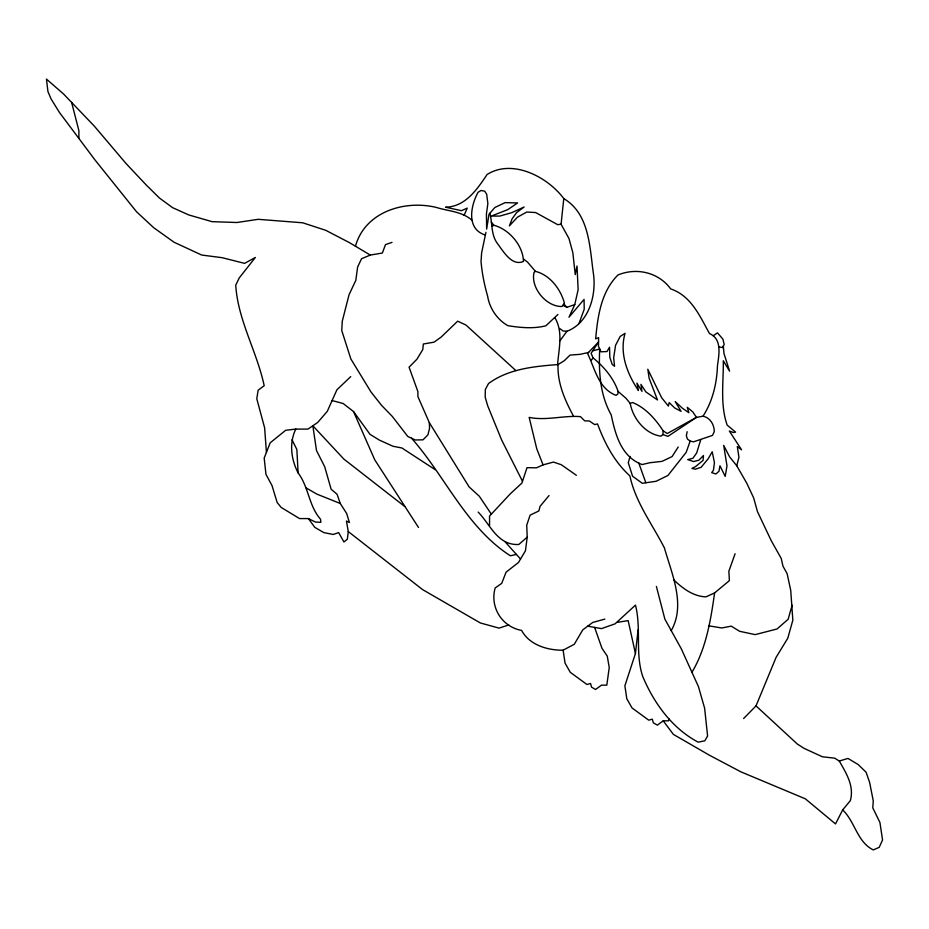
<?xml version="1.0" encoding="UTF-8"?>
<svg xmlns="http://www.w3.org/2000/svg" width="929" height="929" viewBox="0 0 929 929"><rect width="100%" height="100%" fill="white"/><g stroke="black" fill="none" stroke-linecap="round" stroke-linejoin="round"><path stroke-width="1.39" d="M630.199 403.383C632.858 418.364 645.225 433.971 660.879 436.166L662.969 434.54L663.097 430.766C655.526 419.118 645.748 407.936 632.661 402.536L630.199 403.383L625.983 398.262L618.133 391.446C613.663 378.219 603.792 366.514 593.05 357.909L591.123 353.287L598.543 341.965L587.558 353.426C594.874 368.453 598.299 388.577 616.032 395.348L617.878 394.001L618.133 391.446M662.969 434.54L667.928 436.351L696.483 417.365L692.767 411.884L687.263 407.308L688.877 412.731L682.432 408.237L675.186 401.583L681.085 411.338L674.779 408.005L669.147 402.582L668.369 406.078L661.657 397.728L647.792 369.243L649.139 378.277L657.488 399.969L645.852 391.875L640.929 384.385L641.974 391.353L636.911 383.096L638.397 390.494C627.226 373.737 619.295 353.612 625.031 333.325L620.166 336.472L615.59 345.251L613.663 357.77L614.557 366.281L612.188 364.412L609.83 357.421L609.54 347.202L607.02 351.545L600.97 351.801L598.462 346.262L598.613 337.657L595.663 338.853C597.684 316.348 601.133 291.718 617.948 274.996C636.597 267.238 658.603 272.371 670.68 288.884C691.234 295.91 699.792 316.069 709.489 333.569C722.39 339.073 718.907 354.878 717.455 365.782C716.863 383.422 712.613 401.328 702.986 416.215L696.483 417.365L667.231 433.529L663.097 430.766M557.586 364.586C558.747 348.886 563.45 331.978 554.868 317.672M578.988 323.524L584.225 309.229L584.062 299.405L568.978 317.219L574.761 304.607L578.14 289.674L577.014 266.008L575.248 274.636L572.833 252.642L568.978 238.544L561.081 224.226L563.787 198.597C547.762 177.021 512.611 158.418 487.063 174.513C477.227 189.272 465.324 206.842 445.56 207.19L461.469 210.686L467.217 208.131L464.128 215.319M668.857 718.779L668.578 720.823L663.225 720.823L657.349 725.143L653.308 722.808L652.309 719.151L648.744 720.172L632.034 707.956L626.82 698.782L624.88 685.834L635.436 653.517L638.084 629.804M404.696 506.479L343.858 459.077L312.841 425.772L316.499 450.553L324.709 466.753L331.13 489.235L337.064 494.251L340.269 503.483L346.668 513.505L349.409 522.47L346.436 521.018L348.27 531.562L347.353 539.215L343.927 541.99L338.667 532.619L333.186 534.465L323.884 532.619L314.826 527.382L308.44 518.579L299.568 518.579L281.197 507.455L277.167 502.543L272.023 485.612L265.973 474.371L264.184 458.078L270.2 442.819L285.656 430.29L295.782 429.093L307.998 429.093L317.695 422.463L327.31 411.303L336.902 389.808L350.721 376.628M735.083 553.754L728.859 571.23L729.393 580.637L714.598 592.923C710.766 620.003 706.156 648.616 691.942 672.271M549.039 495.552L540.063 506.34L538.843 510.962L530.111 515.154L526.708 525.245L527.219 537.148L525.442 550.792L518.463 562.498L506.084 572.159L501.718 583.354L495.157 587.976C489.699 607.148 501.927 626.843 521.61 630.419C529.321 644.947 547.587 650.428 563.113 650.184L574.273 644.296L582.773 629.874L592.725 622.453L604.86 619.097M491.267 222.008L493.845 225.236C509.115 229.289 523.143 245.523 523.445 261.432C511.937 266.577 503.367 251.387 497.665 243.851C490.826 235.025 492.544 223.471 489.897 213.229M687.146 431.718L686.345 435.771L687.448 439.069L690.154 441.101L693.464 441.844L712.497 435.411L714.25 431.66C714.413 424.843 710.046 417.469 702.986 416.215M485.937 232.331L481.64 252.781L481.025 261.479A141.754 81.845 60 0 0 487.644 296.212C489.525 308.277 497.189 319.564 507.791 325.649C520.101 327.682 533.548 328.947 545.834 325.8L557.946 314.466M700.745 439.661L696.704 452.911L692.929 458.252L687.704 459.6L693.649 461.539L698.794 460.25L703.462 455.512L703.056 460.389L695.566 466.59L691.919 468.402L695.31 469.215L701.116 467.31L708.235 458.717L712.229 451.773L714.436 462.596L713.449 470.306L711.684 472.594L715.876 473.999L718.965 471.317L719.952 465.789L725.201 476.391L726.989 465.835L723.679 445.351L729.602 456.859L736.755 465.754L746.8 483.277L753.64 497.863L757.495 511.693L771.198 540.608L781.254 558.515L782.973 566.179L787.153 573.727L790.73 590.403L792.843 620.177L787.792 638.2L776.075 657.407L756.02 705.889L743.618 718.535M736.755 465.754L738.95 457.184L737.301 446.547L741.574 449.799L729.346 431.033L733.504 432.554L735.571 432.113L727.186 425.145C719.987 404.754 723.575 382.109 723.319 360.812L729.579 371.147L723.97 353.473L723.331 346.041M792.147 605.197L788.14 619.271L777.027 628.979L755.161 634.623L739.612 631.29L731.262 626.146L721.763 627.969L708.815 625.821M630.106 456.418L628.271 462.723L632.591 476.252L642.299 483.289L656.071 481.28L667.881 475.52L686.206 452.318L690.154 441.101M535.406 271.326L534.024 272.394C530.401 287.758 546.322 306.988 562.068 306.489L564.402 302.993C560.466 288.965 550.131 275.1 535.406 271.326L527.544 262.129L523.851 259.249M308.44 518.579L315.465 522.075L320.842 522.33L320.563 519.241C308.834 506.142 308.73 486.947 298.116 472.919C291.114 459.46 288.977 443.063 295.782 429.093M756.02 705.889L797.349 744.059L804.154 748.402L822.444 756.798L834.614 758.145L839.27 761.037C846.203 773.183 854.413 785.946 850.337 800.647L842.673 809.925L835.519 823.918L805.362 798.835L740.901 771.848L709.64 755.335L673.386 734.398L663.225 720.823M355.459 246.22C364.992 211.789 404.463 199.781 436.224 207.399C448.393 211.22 461.632 211.371 471.758 220.01M671.226 630.605C685.939 604.86 671.806 573.994 664.456 548.04C652.39 524.293 635.448 502.275 629.897 475.892C614.324 461.806 604.779 443.319 597.533 423.938L594.653 424.576L589.334 420.988L584.678 420.86L580.462 416.633C563.485 415.286 546.24 420.918 529.158 417.388L536.765 448.835L543.07 464.872L553.463 462.073L561.279 464.721L576.386 475.3M678.205 447.012L672.062 456.603L662.017 461.365L649.731 462.747L642.09 464.558C621.176 456.801 615.323 434.435 611.224 414.915C599.937 394.813 598.613 371.6 599.716 349.037L592.841 350.802M559.885 340.885L566.98 331.247C589.369 322.793 596.813 294.261 593.236 272.394C589.671 246.464 589.195 213.693 563.787 198.597M591.32 360.208L593.05 357.909M587.743 626.169L601.458 628.619L615.044 623.858L635.471 605.127C641.44 628.41 635.018 653.25 642.682 676.335C653.83 703.032 672.178 728.464 698.202 742.166L704.821 740.808L707.596 736L704.612 708.142L698.422 686.577L681.329 648.86L664.885 619.155L656.385 586.431M527.219 537.148L518.788 544.499C497.526 545.497 490.57 524.85 478.18 512.088M713.263 335.752L717.455 332.849L722.913 339.143L724.167 344.473L722.495 347.62L719.139 346.889M492.115 226.409L493.845 225.236M522.516 481.338L501.706 440.137L487.748 405.961L485.17 397.171L485.344 389.472L488.538 383.526C508.442 368.825 534.152 366.374 558.062 364.551L564.275 360.719L570.034 355.087L580.242 354.321L588.661 352.439M714.598 592.923L705.935 596.871C693.348 596.395 682.792 588.533 674.048 580.114M543.07 464.872L536.474 467.821L527.033 467.67L521.912 483.068L510.346 493.763L489.548 516.059L489.548 525.709M392.003 242.364L385.489 244.617L382.365 253.025L370.288 255.069L361.544 258.738L357.63 266.995L355.807 280.372L349.037 294.795L342.267 321.237L341.756 330.55L350.86 358.954L370.915 391.864L381.54 405.346L392.317 416.436L407.785 436.456L415.275 439.974L423.009 439.835L427.932 434.842L429.57 428.211L429.337 422.672L417.899 396.578L417.899 391.597L409.074 367.199L416.958 359.186L422.788 349.536L423.345 344.009L434.052 342.162L441.263 336.983L457.66 321.179L465.975 325.045L515.885 370.59M563.032 305.374L566.911 307.325L574.761 304.607M508.755 624.962L499.047 628.12L480.374 622.976L422.637 589.636L348.27 531.562M839.27 761.037L847.956 758.436L858.117 764.486L866.095 772.243L869.579 782.23L873.272 800.868L872.784 807.882L879.937 822.502L882.55 839.944L879.194 847.353L873.306 849.919C857.095 842.022 855.028 821.584 842.673 809.925M516.408 554.427L510.346 555.774C466.044 527.173 445.444 476.542 411.524 438.209M617.379 622.337L628.155 620.618L635.436 653.517M561.081 224.226L557.702 224.679L535.638 212.555L526.708 212.044L517.43 217.2L509.382 225.886L512.088 218.872L516.582 212.636L524.13 206.981L511.856 212.636L499.814 216.074L491.267 216.074L507.722 209.652L517.604 202.952L505.109 202.627L494.867 207.492L489.014 214.251L486.645 229.126L486.424 213.925L487.864 203.602L486.703 194.347L484.764 191.223L481.083 190.48L478.075 192.257C470.515 205.878 466.137 229.3 485.379 235.014M566.98 331.247L563.206 331.026L559.63 328.494M332.106 400.562L343.161 403.511L353.496 411.524L370.021 434.354L379.473 440.149L393.048 446.28L401.909 447.987L435.178 469.656M340.269 503.483L316.94 494.147L306.198 487.946M370.288 255.069L349.316 242.562L325.696 230.287L302.668 222.786L258.216 219.314L236.883 222.507L212.044 221.659L188.668 214.901L172.585 207.655L159.44 198.028L146.283 185.045L126.123 163.62L94.201 125.996L63.578 94.015L46.45 79.081L47.948 91.599L51.13 99.031L59.421 112.432L94.967 159.927L136.598 211.835L153.633 227.64L174.013 242.214L201.698 255.045L222.089 257.681L244.617 263.371L255.347 257.461L239.252 277.922L235.745 285.122C237.812 320.075 256.996 351.673 264.184 385.709L258.134 390.226L256.787 398.762L264.626 427.839L266.426 452.4M564.008 304.247L566.911 307.325M505.167 541.874L520.53 559.026M491.325 514.12L479.271 496.202L469.145 486.947L429.337 422.672M418.491 527.451L374.747 459.82L353.496 411.524M573.367 415.867C564.867 400.202 557.214 382.702 558.062 364.551M292.02 439.765L296.85 449.485L298.116 472.919M638.711 462.863L645.841 482.766M594.606 627.389L601.969 648.291L607.264 656.106L609.238 667.533L606.811 685.161L601.469 685.161L595.582 689.481L591.541 687.146L590.542 683.489L586.977 684.522L570.267 672.294L565.053 663.12L563.113 650.184M71.614 102.399L78.895 130.664L78.895 138.444"/></g></svg>
